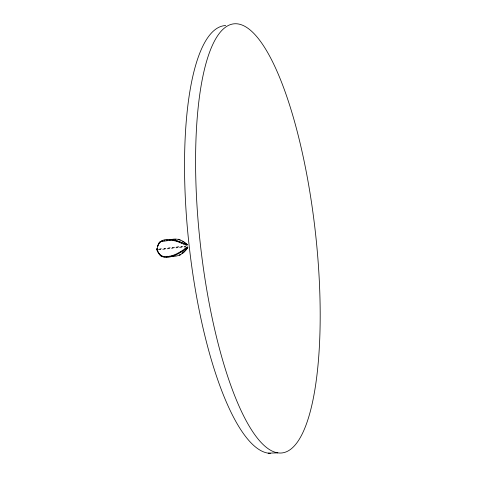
<?xml version="1.0" encoding="UTF-8"?>
<svg xmlns="http://www.w3.org/2000/svg" width="477" height="477" viewBox="0 0 477 477"><rect width="100%" height="100%" fill="white"/><g stroke="black" fill="none" stroke-linecap="round" stroke-linejoin="round"><path stroke-width="0.72" d="M157.225 250.163L157.011 249.06L157.839 245.733L157.666 246.376C160.85 234.082 180.103 241.076 187.443 244.904M186.996 244.707L186.841 245.351L176.937 241.38L171.78 240.092L161.28 241.535L159.384 242.638L158.024 245.339L158.191 244.695M186.4 249.411L187.467 247.712L187.318 248.362C183.794 253.549 178.452 256.787 172.072 256.31L172.233 255.666M184.003 251.969L186.555 248.761M185.631 244.826L185.78 244.182M185.267 250.658L185.416 250.008M183.842 244.075L183.997 243.425M182.691 253.227L184.158 251.325M179.298 255.422L179.453 254.778M180.258 255.076L180.413 254.432M181.671 243.181L181.826 242.537M179.304 242.25L179.459 241.606M176.937 241.38L177.098 240.73M174.767 240.664L174.928 240.014M172.984 240.199L173.145 239.555M171.78 240.092L171.941 239.442M169.371 240.295L169.532 239.651M170.736 240.187L170.897 239.543M167.779 240.432L167.946 239.788M166.074 240.605L166.24 239.961M164.35 240.837L164.517 240.193M162.723 241.141L162.89 240.497M161.28 241.535L161.447 240.891M157.011 249.06L157.177 248.422L156.939 249.62M156.963 249.906L157.112 248.976L156.939 249.566L157.732 251.391L157.428 250.795C162.556 264.544 180.682 253.293 187.717 247.408M158.43 244.325L158.597 243.681M158.889 243.407L159.056 242.763M159.384 242.638L159.556 241.994M160.135 242.03L160.302 241.386M187.318 248.362L187.932 247.635M181.993 253.299L182.846 252.583M158.149 252.226L157.845 251.629C163.474 263.322 181.039 252.148 187.425 246.806M170.826 239.704C176.752 237.874 182.387 240.08 186.847 244.087L187.133 244.695M159.825 248.958L161.292 248.791M164.219 248.463L165.686 248.296M168.614 247.968L170.08 247.807M172.275 247.557L174.475 247.313M176.669 247.068L178.863 246.818M181.063 246.573L182.53 246.406M158.43 249.739L160.624 249.495M162.824 249.25L165.018 249M167.218 248.755L169.413 248.511M171.613 248.267L173.073 248.1M176.007 247.772L177.468 247.605M179.668 247.36L181.862 247.116M184.062 246.871L185.523 246.704M268.217 453.15L277.817 452.858A215.902 57.83 83.6 0 0 299.031 138.712A215.902 57.83 83.6 0 0 196.798 123.567A215.902 57.83 83.6 0 0 277.817 452.858M161.691 256.185L161.995 256.781M160.827 255.761L161.131 256.358M160.177 255.129L160.481 255.726M159.533 254.342L159.837 254.939M156.897 249.286L157.428 250.681L157.118 250.085M158.346 252.536L158.65 253.132M158.913 253.454L159.217 254.056M162.913 256.405L163.217 257.002M164.404 256.465L164.708 257.067M166.062 256.399L166.366 256.996M167.791 256.244L168.095 256.847M171.076 255.815L171.374 256.417M169.496 256.036L169.8 256.638M172.435 255.618L172.734 256.221M173.473 255.487L173.771 256.083M174.624 255.112L174.922 255.714M176.263 254.277L176.562 254.879M178.231 253.108L178.523 253.71M173.64 239.376L173.932 239.979M175.172 239.245L175.464 239.848M180.348 251.743L180.64 252.345M182.458 250.324L182.751 250.932M179.805 239.657L180.097 240.259M184.384 248.988L184.677 249.59M178.511 239.168L178.797 239.77M187.032 247.092L187.324 247.694M184.349 242.328L184.641 242.93M182.834 241.338L183.12 241.94M185.964 247.861L186.257 248.469M185.726 243.276L186.012 243.884M185.112 246.859L184.993 246.293M270.453 453.323A215.139 59.726 83.6 0 1 188.576 240.372A215.139 59.726 83.6 0 1 225.699 25.537"/></g></svg>
